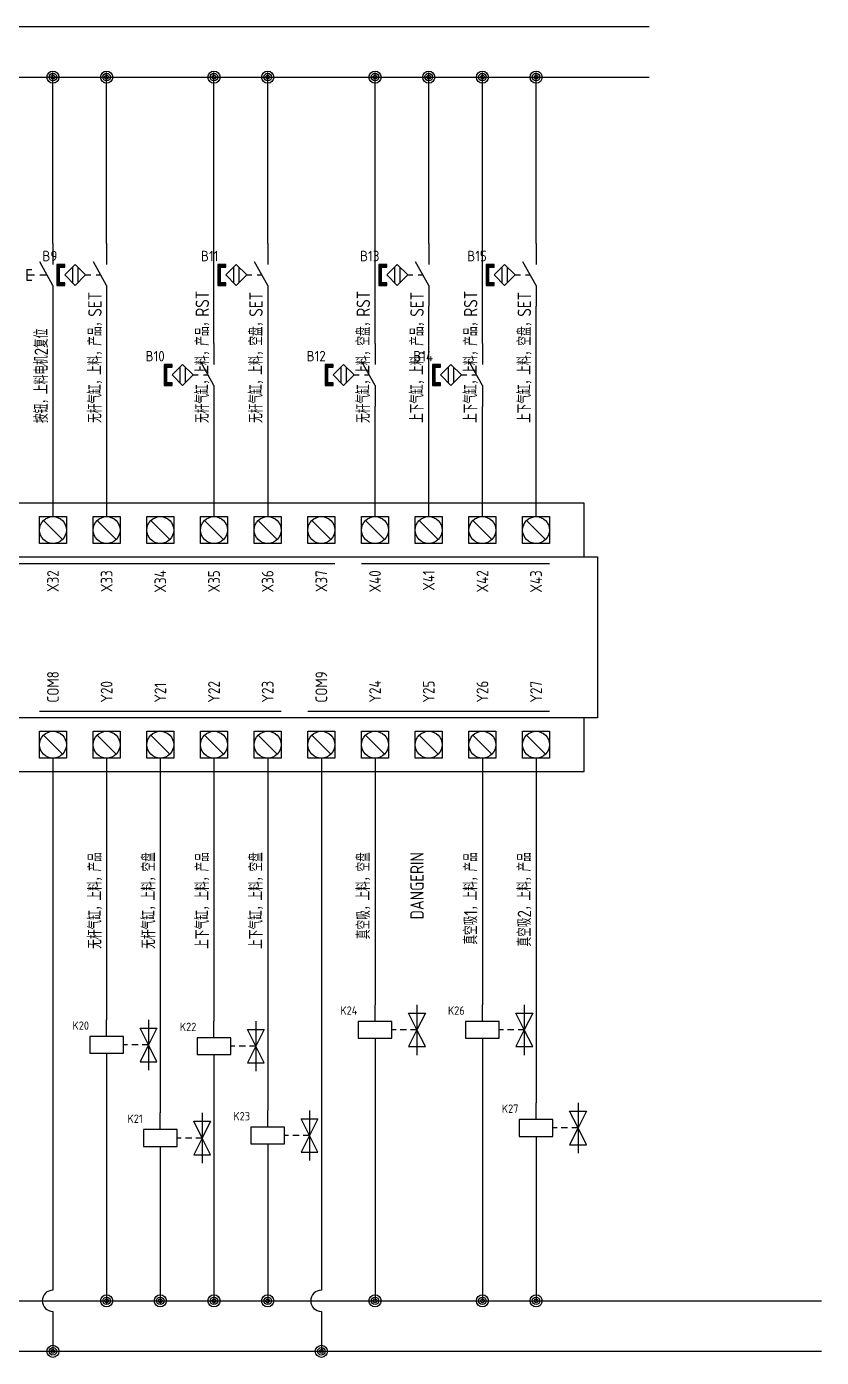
# Model space of a CAD drawing. Header units: millimetres. Extents: x 2022 to 2659, y 1263 to 1597.
# Drawn here: x 2469.4 to 2658.9, y 1264.4 to 1581.9 of the extents above; entities that cross this region are included whole.
import ezdxf
from ezdxf.enums import TextEntityAlignment as Align

# ---------------------------------------------------------------- set-up
doc = ezdxf.new("R2010")
doc.units = ezdxf.units.MM
for name, color, linetype in [('DESC', 150, 'Continuous'), ('SYMS', 7, 'Continuous'), ('TAGS', 150, 'Continuous'), ('TERMS', 123, 'Continuous'), ('WIRES', 7, 'Continuous')]:
    doc.layers.add(name, color=color, linetype=linetype)
doc.styles.add('WD_IEC', font='ISOCP2.shx', dxfattribs={"height": 4, "bigfont": 'gbcbig.shx'})

# ---------------------------------------------------------------- blocks, each defined once
blk = doc.blocks.new('WDDOT')
for radius in [0.72, 0.449, 0.223]:
    blk.add_circle((0, 0), radius)
blk = doc.blocks.new('VPB11')
for p, q in [((0, 7.5), (0, 2.5)), ((-6.25, 1.25), (-6.25, -1.25)), ((-6.25, 1.25), (-5, 1.25)), ((-6.25, 0), (-4.375, 0)), ((0, -2.5), (-3.125, 3.125)), ((-3.125, 0), (-1.389, 0)), ((-6.25, -1.25), (-5, -1.25)), ((0, -2.5), (0, -7.5))]:
    blk.add_line(p, q)
at = {"style": 'WD_IEC'}
for tag, p in [('INST', (-8, 10.25)), ('LOC', (-8, 6.75)), ('TAG1', (-8, 3.25)), ('DESC1', (-8, -10.35)), ('DESC2', (-8, -13.85)), ('DESC3', (-8, -17.35))]:
    blk.add_attdef(tag, text='', height=2.5, dxfattribs=at).set_placement(p, align=Align.RIGHT)
blk.add_attdef('TERM01', text='', height=2, rotation=90, dxfattribs=at).set_placement((-1, 7.5), align=Align.RIGHT)
at = {"style": 'WD_IEC', "flags": 1}
for tag, p, height in [('X2TERM01', (0, 7.5), 0.32), ('CONTACT', (0.5, 4.5), 1), ('COMMON', (1.75, 3.25), 1), ('X1LINK', (0, 0), 0.32), ('ASSYCODE', (1, -4), 1), ('FAMILY', (1, -5.5), 1), ('CATDESC', (1, -7), 1), ('X8TERM02', (0, -7.5), 0.32)]:
    blk.add_attdef(tag, p, '', height=height, dxfattribs=at)
at = {"style": 'WD_IEC', "flags": 9}
for tag, p in [('MFG', (-8.5, -0.25)), ('CAT', (-8.5, -2.75))]:
    blk.add_attdef(tag, text='', height=1.5, dxfattribs=at).set_placement(p, align=Align.RIGHT)
at = {"style": 'WD_IEC'}
blk.add_attdef('TERM02', (-1, -7.5), '', height=2, rotation=90, dxfattribs=at)
at = {"lineweight": 15, "style": 'WD_IEC'}
blk.add_attdef('XREF', text='', height=2.5, dxfattribs=at).set_placement((-8, -6.35), align=Align.RIGHT)
blk = doc.blocks.new('VPX11M')
for p, q in [((0, 7.5), (0, 2.5)), ((-8.125, 1.875), (-8.125, -1.875)), ((-6.875, 1.875), (-6.875, -1.875)), ((-5, 0), (-3.75, 0)), ((0, -2.5), (-3.125, 3.125)), ((-2.5, 0), (-1.389, 0)), ((0, -2.5), (0, -7.5))]:
    blk.add_line(p, q)
for points in [[(-11.25, 1.875), (-10, 1.875), (-10, 2.5), (-11.875, 2.5), (-11.875, -2.5), (-10, -2.5), (-10, -1.875), (-11.25, -1.875)], [(-7.5, 2.5), (-5, 0), (-7.5, -2.5), (-10, 0)]]:
    blk.add_lwpolyline(points, close=True)
for points in [[(-11.875, 2.5), (-11.875, 1.875), (-10, 2.5), (-10, 1.875)], [(-11.875, 1.875), (-11.875, -1.875), (-11.25, 1.875), (-11.25, -1.875)], [(-11.875, -1.875), (-11.875, -2.5), (-10, -1.875), (-10, -2.5)]]:
    blk.add_solid(points)
at = {"style": 'WD_IEC'}
for tag, p in [('INST', (-11.75, 10.25)), ('LOC', (-11.75, 6.75)), ('TAG1', (-11.75, 3.25)), ('DESC1', (-11.75, -9.85)), ('DESC2', (-11.75, -13.35)), ('DESC3', (-11.75, -16.85))]:
    blk.add_attdef(tag, text='', height=2.5, dxfattribs=at).set_placement(p, align=Align.RIGHT)
blk.add_attdef('TERM01', text='', height=2, rotation=90, dxfattribs=at).set_placement((-1, 7.5), align=Align.RIGHT)
at = {"style": 'WD_IEC', "flags": 1}
for tag, p, height in [('X2TERM01', (0, 7.5), 0.32), ('MFG', (2.75, 6.5), 1.5), ('CAT', (2.75, 4), 1.5), ('X1LINK', (0, 0), 0.32), ('ASSYCODE', (1, -4), 1), ('CONTACT', (1, -2.5), 1), ('COMMON', (2.25, -3.75), 1), ('FAMILY', (1, -5.5), 1), ('CATDESC', (1, -7), 1), ('X8TERM02', (0, -7.5), 0.32)]:
    blk.add_attdef(tag, p, '', height=height, dxfattribs=at)
at = {"style": 'WD_IEC'}
blk.add_attdef('TERM02', (-1, -7.5), '', height=2, rotation=90, dxfattribs=at)
at = {"lineweight": 15, "style": 'WD_IEC'}
for tag, p in [('XREF', (-11.75, -6)), ('WDTAGALT', (-11.5, -20))]:
    blk.add_attdef(tag, text='', height=2.5, dxfattribs=at).set_placement(p, align=Align.RIGHT)
blk = doc.blocks.new('PLCIO_XINJIE60T6')
for p, q in [((334.08, 36.6), (-344.22, 36.6)), ((334.08, 20.6), (334.08, 36.6)), ((171.78, 24.6), (171.78, 32.6)), ((171.78, 32.6), (179.78, 32.6)), ((179.78, 32.6), (179.78, 24.6)), ((187.78, 24.6), (187.78, 32.6)), ((187.78, 32.6), (195.78, 32.6)), ((195.78, 32.6), (195.78, 24.6)), ((203.78, 24.6), (203.78, 32.6)), ((203.78, 32.6), (211.78, 32.6)), ((211.78, 32.6), (211.78, 24.6)), ((219.78, 24.6), (219.78, 32.6)), ((219.78, 32.6), (227.78, 32.6)), ((227.78, 32.6), (227.78, 24.6)), ((235.78, 24.6), (235.78, 32.6)), ((235.78, 32.6), (243.78, 32.6)), ((243.78, 32.6), (243.78, 24.6)), ((251.78, 24.6), (251.78, 32.6)), ((251.78, 32.6), (259.78, 32.6)), ((259.78, 32.6), (259.78, 24.6)), ((267.78, 24.6), (267.78, 32.6)), ((267.78, 32.6), (275.78, 32.6)), ((275.78, 32.6), (275.78, 24.6)), ((283.78, 24.6), (283.78, 32.6)), ((283.78, 32.6), (291.78, 32.6)), ((291.78, 32.6), (291.78, 24.6)), ((299.78, 24.6), (299.78, 32.6)), ((299.78, 32.6), (307.78, 32.6)), ((307.78, 32.6), (307.78, 24.6)), ((315.78, 24.6), (315.78, 32.6)), ((315.78, 32.6), (323.78, 32.6)), ((323.78, 32.6), (323.78, 24.6)), ((172.95, 31.43), (178.61, 25.77)), ((188.95, 31.43), (194.61, 25.77)), ((204.95, 31.43), (210.61, 25.77)), ((220.95, 31.43), (226.61, 25.77)), ((236.95, 31.43), (242.61, 25.77)), ((252.95, 31.43), (258.61, 25.77)), ((268.95, 31.43), (274.61, 25.77)), ((284.95, 31.43), (290.61, 25.77)), ((300.95, 31.43), (306.61, 25.77)), ((316.95, 31.43), (322.61, 25.77)), ((179.78, 24.6), (171.78, 24.6)), ((195.78, 24.6), (187.78, 24.6)), ((211.78, 24.6), (203.78, 24.6)), ((227.78, 24.6), (219.78, 24.6)), ((243.78, 24.6), (235.78, 24.6)), ((259.78, 24.6), (251.78, 24.6)), ((275.78, 24.6), (267.78, 24.6)), ((291.78, 24.6), (283.78, 24.6)), ((307.78, 24.6), (299.78, 24.6)), ((323.78, 24.6), (315.78, 24.6)), ((-348.22, 20.6), (338.08, 20.6)), ((338.08, 20.6), (338.08, -27.4)), ((139.78, 18.6), (259.78, 18.6)), ((267.78, 18.6), (323.78, 18.6)), ((338.08, -27.4), (-104.22, -27.4)), ((171.78, -25.4), (243.78, -25.4)), ((251.78, -25.4), (323.78, -25.4)), ((334.08, -43.4), (334.08, -27.4)), ((171.78, -39.4), (171.78, -31.4)), ((171.78, -39.4), (171.78, -31.4)), ((171.78, -31.4), (179.78, -31.4)), ((171.78, -31.4), (179.78, -31.4)), ((179.78, -31.4), (179.78, -39.4)), ((179.78, -31.4), (179.78, -39.4)), ((187.78, -31.4), (195.78, -31.4)), ((187.78, -31.4), (195.78, -31.4)), ((187.78, -39.4), (187.78, -31.4)), ((187.78, -39.4), (187.78, -31.4)), ((195.78, -31.4), (195.78, -39.4)), ((195.78, -31.4), (195.78, -39.4)), ((203.78, -31.4), (211.78, -31.4)), ((203.78, -31.4), (211.78, -31.4)), ((203.78, -39.4), (203.78, -31.4)), ((203.78, -39.4), (203.78, -31.4)), ((211.78, -31.4), (211.78, -39.4)), ((211.78, -31.4), (211.78, -39.4)), ((219.78, -31.4), (227.78, -31.4)), ((219.78, -31.4), (227.78, -31.4)), ((219.78, -39.4), (219.78, -31.4)), ((219.78, -39.4), (219.78, -31.4)), ((227.78, -31.4), (227.78, -39.4)), ((227.78, -31.4), (227.78, -39.4)), ((235.78, -31.4), (243.78, -31.4)), ((235.78, -31.4), (243.78, -31.4)), ((235.78, -39.4), (235.78, -31.4)), ((235.78, -39.4), (235.78, -31.4)), ((243.78, -31.4), (243.78, -39.4)), ((243.78, -31.4), (243.78, -39.4)), ((251.78, -39.4), (251.78, -31.4)), ((251.78, -39.4), (251.78, -31.4)), ((251.78, -31.4), (259.78, -31.4)), ((251.78, -31.4), (259.78, -31.4)), ((259.78, -31.4), (259.78, -39.4)), ((259.78, -31.4), (259.78, -39.4)), ((267.78, -31.4), (275.78, -31.4)), ((267.78, -31.4), (275.78, -31.4)), ((267.78, -39.4), (267.78, -31.4)), ((267.78, -39.4), (267.78, -31.4)), ((275.78, -31.4), (275.78, -39.4)), ((275.78, -31.4), (275.78, -39.4)), ((283.78, -31.4), (291.78, -31.4)), ((283.78, -31.4), (291.78, -31.4)), ((283.78, -39.4), (283.78, -31.4)), ((283.78, -39.4), (283.78, -31.4)), ((291.78, -31.4), (291.78, -39.4)), ((291.78, -31.4), (291.78, -39.4)), ((299.78, -31.4), (307.78, -31.4)), ((299.78, -31.4), (307.78, -31.4)), ((299.78, -39.4), (299.78, -31.4)), ((299.78, -39.4), (299.78, -31.4)), ((307.78, -31.4), (307.78, -39.4)), ((307.78, -31.4), (307.78, -39.4)), ((315.78, -31.4), (323.78, -31.4)), ((315.78, -31.4), (323.78, -31.4)), ((315.78, -39.4), (315.78, -31.4)), ((315.78, -39.4), (315.78, -31.4)), ((323.78, -31.4), (323.78, -39.4)), ((323.78, -31.4), (323.78, -39.4)), ((172.95, -32.57), (178.61, -38.23)), ((188.95, -32.57), (194.61, -38.23)), ((204.95, -32.57), (210.61, -38.23)), ((220.95, -32.57), (226.61, -38.23)), ((236.95, -32.57), (242.61, -38.23)), ((252.95, -32.57), (258.61, -38.23)), ((268.95, -32.57), (274.61, -38.23)), ((284.95, -32.57), (290.61, -38.23)), ((300.95, -32.57), (306.61, -38.23)), ((316.95, -32.57), (322.61, -38.23)), ((179.78, -39.4), (171.78, -39.4)), ((179.78, -39.4), (171.78, -39.4)), ((195.78, -39.4), (187.78, -39.4)), ((195.78, -39.4), (187.78, -39.4)), ((211.78, -39.4), (203.78, -39.4)), ((211.78, -39.4), (203.78, -39.4)), ((227.78, -39.4), (219.78, -39.4)), ((227.78, -39.4), (219.78, -39.4)), ((243.78, -39.4), (235.78, -39.4)), ((243.78, -39.4), (235.78, -39.4)), ((259.78, -39.4), (251.78, -39.4)), ((259.78, -39.4), (251.78, -39.4)), ((275.78, -39.4), (267.78, -39.4)), ((275.78, -39.4), (267.78, -39.4)), ((291.78, -39.4), (283.78, -39.4)), ((291.78, -39.4), (283.78, -39.4)), ((307.78, -39.4), (299.78, -39.4)), ((307.78, -39.4), (299.78, -39.4)), ((323.78, -39.4), (315.78, -39.4)), ((323.78, -39.4), (315.78, -39.4)), ((-344.22, -43.4), (334.08, -43.4))]:
    blk.add_line(p, q)
for centre in [(175.78, 28.6), (191.78, 28.6), (207.78, 28.6), (223.78, 28.6), (239.78, 28.6), (255.78, 28.6), (271.78, 28.6), (287.78, 28.6), (303.78, 28.6), (319.78, 28.6), (175.78, -35.4), (191.78, -35.4), (207.78, -35.4), (223.78, -35.4), (239.78, -35.4), (255.78, -35.4), (271.78, -35.4), (287.78, -35.4), (303.78, -35.4), (319.78, -35.4)]:
    blk.add_circle(centre, 4)
at = {"style": 'WD_IEC'}
for tag, p, width in [('DESCA47', (-241.71, 60.53), 0.9), ('DESCB47', (-234.72, 60.53), 0.9), ('DESCA48', (-225.71, 60.53), 0.9), ('DESCB48', (-218.72, 60.53), 0.9), ('DESCA49', (-209.71, 60.53), 0.9), ('DESCB49', (-202.72, 60.53), 0.9), ('DESCA50', (-193.71, 60.53), 0.9), ('DESCB50', (-186.72, 60.53), 0.9), ('DESCA51', (-177.71, 60.53), 0.9), ('DESCB51', (-170.72, 60.53), 0.9), ('DESCA52', (-161.71, 60.53), 0.9), ('DESCB52', (-154.72, 60.53), 0.9), ('DESCA53', (-145.71, 60.53), 0.9), ('DESCB53', (-138.72, 60.53), 0.9), ('DESCA54', (-129.71, 60.53), 0.9), ('DESCB54', (-122.72, 60.53), 0.9), ('DESCA55', (-113.71, 60.53), 0.9), ('DESCB55', (-106.72, 60.53), 0.9), ('DESCA56', (-97.71, 60.53), 0.9), ('DESCB56', (-90.72, 60.53), 0.9), ('DESCA57', (-81.71, 60.53), 0.9), ('DESCB57', (-74.72, 60.53), 0.9), ('DESCA58', (-65.71, 60.53), 0.9), ('DESCB58', (-58.72, 60.53), 0.9), ('DESCA59', (-49.71, 60.53), 0.9), ('DESCB59', (-42.72, 60.53), 0.9), ('DESCA60', (-33.71, 60.53), 0.9), ('DESCB60', (-26.72, 60.53), 0.9), ('DESCA61', (-17.71, 60.53), 0.9), ('DESCB61', (-10.72, 60.53), 0.9), ('DESCA62', (-1.71, 60.53), 0.9), ('DESCB62', (5.28, 60.53), 0.9), ('DESCA63', (14.29, 60.53), 0.9), ('DESCB63', (21.28, 60.53), 0.9), ('DESCA64', (30.29, 60.53), 0.9), ('DESCB64', (37.28, 60.53), 0.9), ('DESCA65', (46.29, 60.53), 0.9), ('DESCB65', (53.28, 60.53), 0.9), ('DESCA66', (62.29, 60.53), 0.9), ('DESCB66', (69.28, 60.53), 0.9), ('DESCA67', (78.29, 60.53), 0.9), ('DESCB67', (85.28, 60.53), 0.9), ('DESCA68', (94.29, 60.53), 0.9), ('DESCB68', (101.28, 60.53), 0.9), ('DESCA69', (110.29, 60.53), 0.9), ('DESCB69', (117.28, 60.53), 0.9), ('DESCA70', (126.29, 60.53), 0.9), ('DESCB70', (133.28, 60.53), 0.9), ('DESCA71', (142.29, 60.53), 0.9), ('DESCB71', (149.28, 60.53), 0.9), ('DESCA72', (158.29, 60.53), 0.9), ('DESCB72', (165.28, 60.53), 0.9), ('DESCA73', (174.29, 60.53), 0.9), ('DESCB73', (181.28, 60.53), 0.9), ('DESCA74', (190.29, 60.53), 0.9), ('DESCB74', (197.28, 60.53), 0.9), ('DESCA75', (206.29, 60.53), 0.9), ('DESCB75', (213.28, 60.53), 0.9), ('DESCA76', (222.29, 60.53), 0.9), ('DESCB76', (229.28, 60.53), 0.9), ('DESCA77', (238.29, 60.53), 0.9), ('DESCB77', (245.28, 60.53), 0.9), ('DESCA78', (254.29, 60.53), 0.9), ('DESCB78', (261.28, 60.53), 0.9), ('DESCA79', (270.29, 60.53), 0.9), ('DESCB79', (277.28, 60.53), 0.9), ('DESCA80', (286.29, 60.53), 0.9), ('DESCB80', (293.28, 60.53), 0.9), ('DESCA81', (302.29, 60.53), 0.9), ('DESCB81', (309.28, 60.53), 0.9), ('DESCA82', (318.29, 60.53), 0.9), ('DESCB82', (325.28, 60.53), 0.9), ('WDTAGALT', (-386.22, -15.4), 0.8)]:
    blk.add_attdef(tag, p, '', height=4, rotation=90, dxfattribs=dict(at, width=width))
at = {"style": 'WD_IEC', "width": 0.9}
for tag, p in [('TERM41', (-334.22, 33.83)), ('TERM42', (-318.22, 33.83)), ('TERM43', (-302.22, 33.83)), ('TERM44', (-286.22, 33.83)), ('TERM45', (-270.22, 33.83)), ('TERM46', (-254.22, 33.83)), ('TERM47', (-238.22, 33.83)), ('TERM48', (-222.22, 33.83)), ('TERM49', (-206.22, 33.83)), ('TERM50', (-190.22, 33.83)), ('TERM51', (-174.22, 33.83)), ('TERM52', (-158.22, 33.83)), ('TERM53', (-142.22, 33.83)), ('TERM54', (-126.22, 33.83)), ('TERM55', (-110.22, 33.83)), ('TERM56', (-94.22, 33.83)), ('TERM57', (-78.22, 33.83)), ('TERM58', (-62.22, 33.83)), ('TERM59', (-46.22, 33.83)), ('TERM60', (-30.22, 33.83)), ('TERM61', (-14.22, 33.83)), ('TERM62', (1.78, 33.83)), ('TERM63', (17.78, 33.83)), ('TERM64', (33.78, 33.83)), ('TERM65', (49.78, 33.83)), ('TERM66', (65.78, 33.83)), ('TERM67', (81.78, 33.83)), ('TERM68', (97.78, 33.83)), ('TERM69', (113.78, 33.83)), ('TERM70', (129.78, 33.83)), ('TERM71', (145.78, 33.83)), ('TERM72', (161.78, 33.83)), ('TERM73', (177.78, 33.83)), ('TERM74', (193.78, 33.83)), ('TERM75', (209.78, 33.83)), ('TERM76', (225.78, 33.83)), ('TERM77', (241.78, 33.83)), ('TERM78', (257.78, 33.83)), ('TERM79', (273.78, 33.83)), ('TERM80', (289.78, 33.83)), ('TERM81', (305.78, 33.83)), ('TERM82', (321.78, 33.83))]:
    blk.add_attdef(tag, text='', height=2.5, rotation=90, dxfattribs=at).set_placement(p, align=Align.TOP_LEFT)
at = {"style": 'WD_IEC', "flags": 1}
for tag, p in [('X2TERM41', (-336.22, 32.6)), ('X2TERM42', (-320.22, 32.6)), ('X2TERM43', (-304.22, 32.6)), ('X2TERM44', (-288.22, 32.6)), ('X2TERM45', (-272.22, 32.6)), ('X2TERM46', (-256.22, 32.6)), ('X2TERM47', (-240.22, 32.6)), ('X2TERM48', (-224.22, 32.6)), ('X2TERM49', (-208.22, 32.6)), ('X2TERM50', (-192.22, 32.6)), ('X2TERM51', (-176.22, 32.6)), ('X2TERM52', (-160.22, 32.6)), ('X2TERM53', (-144.22, 32.6)), ('X2TERM54', (-128.22, 32.6)), ('X2TERM55', (-112.22, 32.6)), ('X2TERM56', (-96.22, 32.6)), ('X2TERM57', (-80.22, 32.6)), ('X2TERM58', (-64.22, 32.6)), ('X2TERM59', (-48.22, 32.6)), ('X2TERM60', (-32.22, 32.6)), ('X2TERM61', (-16.22, 32.6)), ('X2TERM62', (-0.22, 32.6)), ('X2TERM63', (15.78, 32.6)), ('X2TERM64', (31.78, 32.6)), ('X2TERM65', (47.78, 32.6)), ('X2TERM66', (63.78, 32.6)), ('X2TERM67', (79.78, 32.6)), ('X2TERM68', (95.78, 32.6)), ('X2TERM69', (111.78, 32.6)), ('X2TERM70', (127.78, 32.6)), ('X2TERM71', (143.78, 32.6)), ('X2TERM72', (159.78, 32.6)), ('X2TERM73', (175.78, 32.6)), ('X2TERM74', (191.78, 32.6)), ('X2TERM75', (207.78, 32.6)), ('X2TERM76', (223.78, 32.6)), ('X2TERM77', (239.78, 32.6)), ('X2TERM78', (255.78, 32.6)), ('X2TERM79', (271.78, 32.6)), ('X2TERM80', (287.78, 32.6)), ('X2TERM81', (303.78, 32.6)), ('X2TERM82', (319.78, 32.6)), ('X8TERM01', (-336.22, -39.4)), ('X8TERM02', (-320.22, -39.4)), ('X8TERM03', (-304.22, -39.4)), ('X8TERM04', (-288.22, -39.4)), ('X8TERM05', (-272.22, -39.4)), ('X8TERM06', (-256.22, -39.4)), ('X8TERM07', (-240.22, -39.4)), ('X8TERM08', (-224.22, -39.4)), ('X8TERM09', (-208.22, -39.4)), ('X8TERM10', (-192.22, -39.4)), ('X8TERM11', (-176.22, -39.4)), ('X8TERM12', (-160.22, -39.4)), ('X8TERM13', (-144.22, -39.4)), ('X8TERM14', (-128.22, -39.4)), ('X8TERM15', (-112.22, -39.4)), ('X8TERM16', (-96.22, -39.4)), ('X8TERM17', (-80.22, -39.4)), ('X8TERM18', (-64.22, -39.4)), ('X8TERM19', (-48.22, -39.4)), ('X8TERM20', (-32.22, -39.4)), ('X8TERM21', (-16.22, -39.4)), ('X8TERM22', (-0.22, -39.4)), ('X8TERM23', (15.78, -39.4)), ('X8TERM24', (31.78, -39.4)), ('X8TERM25', (47.78, -39.4)), ('X8TERM26', (63.78, -39.4)), ('X8TERM27', (79.78, -39.4)), ('X8TERM28', (95.78, -39.4)), ('X8TERM29', (111.78, -39.4)), ('X8TERM30', (127.78, -39.4)), ('X8TERM31', (143.78, -39.4)), ('X8TERM32', (159.78, -39.4)), ('X8TERM33', (175.78, -39.4)), ('X8TERM34', (191.78, -39.4)), ('X8TERM35', (207.78, -39.4)), ('X8TERM36', (223.78, -39.4)), ('X8TERM37', (239.78, -39.4)), ('X8TERM38', (255.78, -39.4)), ('X8TERM39', (271.78, -39.4)), ('X8TERM40', (287.78, -39.4)), ('X8TERM41', (303.78, -39.4)), ('X8TERM42', (319.78, -39.4))]:
    blk.add_attdef(tag, p, '', height=0.35, rotation=90, dxfattribs=at)
at = {"style": 'WD_IEC', "width": 0.9}
for tag, p in [('TERMDESC41', (-336.22, 16.6)), ('TERMDESC42', (-320.22, 16.6)), ('TERMDESC43', (-304.22, 16.6)), ('TERMDESC44', (-288.22, 16.6)), ('TERMDESC45', (-272.22, 16.6)), ('TERMDESC46', (-256.22, 16.6)), ('TAGA47', (-240.22, 16.6)), ('TAGA48', (-224.22, 16.6)), ('TAGA49', (-208.22, 16.6)), ('TAGA50', (-192.22, 16.6)), ('TAGA51', (-176.22, 16.6)), ('TAGA52', (-160.22, 16.6)), ('TAGA53', (-144.22, 16.6)), ('TAGA54', (-128.22, 16.6)), ('TAGA55', (-112.22, 16.6)), ('TAGA56', (-96.22, 16.6)), ('TAGA57', (-80.22, 16.6)), ('TAGA58', (-64.22, 16.6)), ('TAGA59', (-48.22, 16.6)), ('TAGA60', (-32.22, 16.6)), ('TAGA61', (-16.22, 16.6)), ('TAGA62', (-0.22, 16.6)), ('TAGA63', (15.78, 16.6)), ('TAGA64', (31.78, 16.6)), ('TAGA65', (47.78, 16.6)), ('TAGA66', (63.78, 16.6)), ('TAGA67', (79.78, 16.6)), ('TAGA68', (95.78, 16.6)), ('TAGA69', (111.78, 16.6)), ('TAGA70', (127.78, 16.6)), ('TAGA71', (143.78, 16.6)), ('TAGA72', (159.78, 16.6)), ('TAGA73', (175.78, 16.6)), ('TAGA74', (191.78, 16.6)), ('TAGA75', (207.78, 16.6)), ('TAGA76', (223.78, 16.6)), ('TAGA77', (239.78, 16.6)), ('TAGA78', (255.78, 16.6)), ('TAGA79', (271.78, 16.6)), ('TAGA80', (287.78, 16.6)), ('TAGA81', (303.78, 16.6)), ('TAGA82', (319.78, 16.6))]:
    blk.add_attdef(tag, text='', height=3.5, rotation=90, dxfattribs=at).set_placement(p, align=Align.MIDDLE_RIGHT)
at = {"linetype": 'Continuous', "style": 'WD_IEC', "flags": 9}
for tag, p in [('ASSYCODE', (-375.21, 3.96)), ('FAMILY', (-374.43, 3.99))]:
    blk.add_attdef(tag, text='', height=0.32, rotation=90, dxfattribs=at).set_placement(p, align=Align.CENTER)
at = {"style": 'WD_IEC'}
for tag, p in [('LINE1', (-366.93, -3.4)), ('LINE2', (-361.93, -3.4)), ('TAG1', (-352.22, -3.4))]:
    blk.add_attdef(tag, text='', height=3.5, rotation=90, dxfattribs=at).set_placement(p, align=Align.CENTER)
for tag, width, p in [('INST', 0.8, (-382.38, -3.4)), ('LOC', 0.8, (-378.94, -3.4)), ('MFG', 0.8, (-374.93, -3.4)), ('CAT', 0.9, (-371.43, -3.4)), ('DESC', 0.8, (-357.88, -3.4))]:
    blk.add_attdef(tag, text='', height=2.5, rotation=90, dxfattribs=dict(at, width=width)).set_placement(p, align=Align.CENTER)
at = {"style": 'WD_IEC', "width": 0.9}
for tag, p in [('TERMDESC01', (-336.22, -22.84)), ('TERMDESC02', (-320.22, -22.84)), ('TERMDESC03', (-304.22, -22.84)), ('TERMDESC04', (-288.22, -22.84)), ('TERMDESC05', (-272.22, -22.84)), ('TERMDESC06', (-256.22, -22.84)), ('TERMDESC07', (-240.22, -22.84)), ('TERMDESC08', (-224.22, -22.84)), ('TERMDESC09', (-208.22, -22.84)), ('TERMDESC11', (-176.22, -22.84)), ('TERMDESC13', (-144.22, -22.84)), ('TERMDESC15', (-112.22, -22.84)), ('TERMDESC17', (-80.22, -22.84)), ('TERMDESC20', (-32.22, -22.84)), ('TERMDESC23', (15.78, -22.84)), ('TERMDESC28', (95.78, -22.84)), ('TERMDESC33', (175.78, -22.84)), ('TERMDESC38', (255.78, -22.84)), ('TAGA10', (-192.22, -22.84)), ('TAGA12', (-160.22, -22.84)), ('TAGA14', (-128.22, -22.84)), ('TAGA16', (-96.22, -22.84)), ('TAGA18', (-64.22, -22.84)), ('TAGA19', (-48.22, -22.84)), ('TAGA21', (-16.22, -22.84)), ('TAGA22', (-0.22, -22.84)), ('TAGA24', (31.78, -22.84)), ('TAGA25', (47.78, -22.84)), ('TAGA26', (63.78, -22.84)), ('TAGA27', (79.78, -22.84)), ('TAGA29', (111.78, -22.84)), ('TAGA30', (127.78, -22.84)), ('TAGA31', (143.78, -22.84)), ('TAGA32', (159.78, -22.84)), ('TAGA34', (191.78, -22.84)), ('TAGA35', (207.78, -22.84)), ('TAGA36', (223.78, -22.84)), ('TAGA37', (239.78, -22.84)), ('TAGA39', (271.78, -22.84)), ('TAGA40', (287.78, -22.84)), ('TAGA41', (303.78, -22.84)), ('TAGA42', (319.78, -22.84))]:
    blk.add_attdef(tag, text='', height=3.5, rotation=90, dxfattribs=at).set_placement(p, align=Align.MIDDLE_LEFT)
for tag, p in [('TERM01', (-334.22, -40.31)), ('TERM02', (-318.22, -40.44)), ('TERM03', (-302.22, -40.44)), ('TERM04', (-286.22, -40.44)), ('TERM05', (-270.22, -40.44)), ('TERM06', (-254.22, -40.44)), ('TERM07', (-238.22, -40.44)), ('TERM08', (-222.22, -40.44)), ('TERM09', (-206.22, -40.44)), ('TERM10', (-190.22, -40.44)), ('TERM11', (-174.22, -40.44)), ('TERM12', (-158.22, -40.44)), ('TERM13', (-142.22, -40.44)), ('TERM14', (-126.22, -40.44)), ('TERM15', (-110.22, -40.44)), ('TERM16', (-94.22, -40.44)), ('TERM17', (-78.22, -40.44)), ('TERM18', (-62.22, -40.44)), ('TERM19', (-46.22, -40.44)), ('TERM20', (-30.22, -40.44)), ('TERM21', (-14.22, -40.44)), ('TERM22', (1.78, -40.44)), ('TERM23', (17.78, -40.44)), ('TERM24', (33.78, -40.44)), ('TERM25', (49.78, -40.44)), ('TERM26', (65.78, -40.44)), ('TERM27', (81.78, -40.44)), ('TERM28', (97.78, -40.44)), ('TERM29', (113.78, -40.44)), ('TERM30', (129.78, -40.44)), ('TERM31', (145.78, -40.44)), ('TERM32', (161.78, -40.44)), ('TERM33', (177.78, -40.44)), ('TERM34', (193.78, -40.44)), ('TERM35', (209.78, -40.44)), ('TERM36', (225.78, -40.44)), ('TERM37', (241.78, -40.44)), ('TERM38', (257.78, -40.44)), ('TERM39', (273.78, -40.44)), ('TERM40', (289.78, -40.44)), ('TERM41', (305.78, -40.44)), ('TERM42', (321.78, -40.44))]:
    blk.add_attdef(tag, text='', height=2.5, rotation=90, dxfattribs=at).set_placement(p, align=Align.TOP_RIGHT)
for tag, p in [('DESCA10', (-193.71, -67.47)), ('DESCB10', (-186.72, -67.47)), ('DESCA12', (-161.71, -67.47)), ('DESCB12', (-154.72, -67.47)), ('DESCA14', (-129.71, -67.47)), ('DESCB14', (-122.72, -67.47)), ('DESCA16', (-97.71, -67.47)), ('DESCB16', (-90.72, -67.47)), ('DESCA18', (-65.71, -67.47)), ('DESCB18', (-58.72, -67.47)), ('DESCA19', (-49.71, -67.47)), ('DESCB19', (-42.72, -67.47)), ('DESCA21', (-17.71, -67.47)), ('DESCB21', (-10.72, -67.47)), ('DESCA22', (-1.71, -67.47)), ('DESCB22', (5.28, -67.47)), ('DESCA24', (30.29, -67.47)), ('DESCB24', (37.28, -67.47)), ('DESCA25', (46.29, -67.47)), ('DESCB25', (53.28, -67.47)), ('DESCA26', (62.29, -67.47)), ('DESCB26', (69.28, -67.47)), ('DESCA27', (78.29, -67.47)), ('DESCB27', (85.28, -67.47)), ('DESCA29', (110.29, -67.47)), ('DESCB29', (117.28, -67.47)), ('DESCA30', (126.29, -67.47)), ('DESCB30', (133.28, -67.47)), ('DESCA31', (142.29, -67.47)), ('DESCB31', (149.28, -67.47)), ('DESCA32', (158.29, -67.47)), ('DESCB32', (165.28, -67.47)), ('DESCA34', (190.29, -67.47)), ('DESCB34', (197.28, -67.47)), ('DESCA35', (206.29, -67.47)), ('DESCB35', (213.28, -67.47)), ('DESCA36', (222.29, -67.47)), ('DESCB36', (229.28, -67.47)), ('DESCA37', (238.29, -67.47)), ('DESCB37', (245.28, -67.47)), ('DESCA39', (270.29, -67.47)), ('DESCB39', (277.28, -67.47)), ('DESCA40', (286.29, -67.47)), ('DESCB40', (293.28, -67.47)), ('DESCA41', (302.29, -67.47)), ('DESCB41', (309.28, -67.47)), ('DESCA42', (318.29, -67.47)), ('DESCB42', (325.28, -67.47))]:
    blk.add_attdef(tag, text='', height=4, rotation=90, dxfattribs=at).set_placement(p, align=Align.RIGHT)
blk = doc.blocks.new('VSV1')
for p, q in [((0, 2.5), (0, 7.5)), ((12.5, 0), (10, 5)), ((10, 5), (15, 5)), ((12.5, 7.5), (12.5, -7.5)), ((15, 5), (12.5, 0)), ((6.25, 0), (5, 0)), ((9.38, 0), (7.5, 0)), ((12.5, 0), (10, -5)), ((12.5, 0), (10.62, 0)), ((15, -5), (12.5, 0)), ((0, -2.5), (0, -7.5)), ((10, -5), (15, -5))]:
    blk.add_line(p, q)
blk.add_lwpolyline([(-5, 2.5), (-5, -2.5), (5, -2.5), (5, 2.5)], close=True)
at = {"style": 'WD_IEC'}
for tag, p in [('INST', (-5.25, 11.5)), ('LOC', (-5.25, 8)), ('TAG1', (-5.25, 4.5)), ('DESC2', (-5.25, -10.35)), ('DESC1', (-5.25, -6.85)), ('DESC3', (-5.25, -13.85))]:
    blk.add_attdef(tag, text='', height=2.5, dxfattribs=at).set_placement(p, align=Align.RIGHT)
blk.add_attdef('TERM01', text='', height=2, rotation=90, dxfattribs=at).set_placement((-1, 7.5), align=Align.RIGHT)
at = {"style": 'WD_IEC', "flags": 1}
for tag, p, height in [('X2TERM01', (0, 7.5), 0.32), ('X4LINK', (-5, 0), 0.32), ('X1LINK', (12.5, 0), 0.32), ('ASSYCODE', (1, -4), 1), ('X8TERM02', (0, -7.5), 0.32), ('FAMILY', (1, -5.5), 1), ('CATDESC', (1, -7), 1)]:
    blk.add_attdef(tag, p, '', height=height, dxfattribs=at)
at = {"style": 'WD_IEC', "flags": 9}
for tag, p in [('MFG', (-6, 1)), ('CAT', (-6, -1.5))]:
    blk.add_attdef(tag, text='', height=1.5, dxfattribs=at).set_placement(p, align=Align.RIGHT)
at = {"style": 'WD_IEC'}
blk.add_attdef('TERM02', (-1, -7.5), '', height=2, rotation=90, dxfattribs=at)
at = {"lineweight": 9, "style": 'WD_IEC'}
for tag, p in [('NO', (-5.5, -16.5)), ('NC', (-5.5, -20))]:
    blk.add_attdef(tag, text='', height=2.5, dxfattribs=at).set_placement(p, align=Align.TOP_RIGHT)
for tag, p in [('XREFNO', (-4, -16.5)), ('XREFNC', (-4, -20)), ('WDTAGALT', (-3.88, -23.13))]:
    blk.add_attdef(tag, text='', height=2.5, dxfattribs=at).set_placement(p, align=Align.TOP_LEFT)

msp = doc.modelspace()

# ---------------------------------------------------------------- linework, layer by layer
at = {"layer": 'WIRES'}
for p, q in [((2047.26, 1581.87), (2617.86, 1581.87)), ((2047.26, 1569.82), (2617.86, 1569.82)), ((2475.67, 1530.14), (2475.67, 1570.95)), ((2488.47, 1530.14), (2488.47, 1570.95)), ((2514.07, 1506.26), (2514.07, 1570.95)), ((2526.87, 1530.14), (2526.87, 1570.95)), ((2552.47, 1506.26), (2552.47, 1570.95)), ((2565.27, 1530.14), (2565.27, 1570.95)), ((2578.07, 1506.26), (2578.07, 1570.95)), ((2590.87, 1530.14), (2590.87, 1570.95)), ((2475.67, 1515.14), (2475.67, 1464.97)), ((2488.47, 1515.14), (2488.47, 1464.97)), ((2526.87, 1515.14), (2526.87, 1464.97)), ((2565.27, 1464.97), (2565.27, 1515.14)), ((2590.87, 1464.97), (2590.87, 1515.14)), ((2514.07, 1491.26), (2514.07, 1464.97)), ((2552.47, 1464.97), (2552.47, 1491.26)), ((2578.07, 1464.97), (2578.07, 1491.26)), ((2475.67, 1407.37), (2475.67, 1280.43)), ((2488.47, 1407.37), (2488.47, 1344.94)), ((2501.27, 1407.37), (2501.27, 1322.73)), ((2514.07, 1407.37), (2514.07, 1344.64)), ((2526.87, 1407.37), (2526.87, 1323.33)), ((2539.67, 1407.37), (2539.67, 1280.43)), ((2552.47, 1407.37), (2552.47, 1348.53)), ((2578.07, 1407.37), (2578.07, 1348.53)), ((2590.87, 1407.37), (2590.87, 1325.13)), ((2552.47, 1336.53), (2552.47, 1277.69)), ((2578.07, 1336.53), (2578.07, 1277.69)), ((2488.47, 1332.94), (2488.47, 1277.18)), ((2514.07, 1332.64), (2514.07, 1277.18)), ((2526.87, 1311.33), (2526.87, 1277.18)), ((2590.87, 1313.13), (2590.87, 1277.69)), ((2501.27, 1310.73), (2501.27, 1277.18)), ((2051.78, 1277.89), (2658.9, 1277.89)), ((2475.67, 1275.35), (2475.67, 1265.84)), ((2539.67, 1275.35), (2539.67, 1265.84)), ((2051.78, 1265.84), (2658.9, 1265.84))]:
    msp.add_line(p, q, dxfattribs=at)
for centre in [(2475.67, 1277.89), (2539.67, 1277.89)]:
    msp.add_arc(centre, 2.54, 90, 270, dxfattribs=at)

# ---------------------------------------------------------------- block references
at = {"layer": 'SYMS', "xscale": 2, "yscale": 2, "zscale": 2}
for p in [(2475.67, 1569.82), (2488.47, 1569.82), (2514.07, 1569.82), (2526.87, 1569.82), (2552.47, 1569.82), (2565.27, 1569.82), (2578.07, 1569.82), (2590.87, 1569.82), (2488.47, 1277.89), (2501.27, 1277.89), (2514.07, 1277.89), (2526.87, 1277.89), (2552.47, 1277.89), (2578.07, 1277.89), (2590.87, 1277.89), (2475.67, 1265.84), (2539.67, 1265.84)]:
    msp.add_blockref('WDDOT', p, dxfattribs=at)
at = {"layer": 'SYMS'}
ref = msp.add_blockref('VPB11', (2475.67, 1522.64), dxfattribs=at)
ref.add_attrib('TAG1', 'S32', dxfattribs={"layer": 'TAGS', "height": 2.5, "style": 'WD_IEC'}).set_placement((2467.67, 1525.89), align=Align.RIGHT)
ref = msp.add_blockref('VPX11M', (2488.47, 1522.64), dxfattribs=at)
ref.add_attrib('TAG1', 'B9', dxfattribs={"layer": 'TAGS', "height": 2.5, "style": 'WD_IEC'}).set_placement((2476.72, 1525.89), align=Align.RIGHT)
ref = msp.add_blockref('VPX11M', (2526.87, 1522.64), dxfattribs=at)
ref.add_attrib('TAG1', 'B11', dxfattribs={"layer": 'TAGS', "height": 2.5, "style": 'WD_IEC'}).set_placement((2515.12, 1525.89), align=Align.RIGHT)
ref = msp.add_blockref('VPX11M', (2565.27, 1522.64), dxfattribs=at)
ref.add_attrib('TAG1', 'B13', dxfattribs={"layer": 'TAGS', "height": 2.5, "style": 'WD_IEC'}).set_placement((2553.52, 1525.89), align=Align.RIGHT)
ref = msp.add_blockref('VPX11M', (2590.87, 1522.64), dxfattribs=at)
ref.add_attrib('TAG1', 'B15', dxfattribs={"layer": 'TAGS', "height": 2.5, "style": 'WD_IEC'}).set_placement((2579.12, 1525.89), align=Align.RIGHT)
ref = msp.add_blockref('PLCIO_XINJIE60T6', (2335.04, 1438.88), dxfattribs=dict(at, xscale=0.8, yscale=0.8, zscale=0.8))
ref.add_attrib('TERMDESC38', 'COM9', dxfattribs={"layer": 'TERMS', "height": 2.8, "rotation": 90, "style": 'WD_IEC', "width": 0.9}).set_placement((2539.67, 1420.61), align=Align.MIDDLE_LEFT)
ref.add_attrib('TAGA39', 'Y24', dxfattribs={"layer": 'TAGS', "height": 2.8, "rotation": 90, "style": 'WD_IEC', "width": 0.9}).set_placement((2552.47, 1420.61), align=Align.MIDDLE_LEFT)
ref.add_attrib('DESCA39', '真空吸，上料，空盘', dxfattribs={"layer": 'DESC', "height": 3.2, "rotation": 90, "style": 'WD_IEC', "width": 0.9}).set_placement((2551.28, 1384.91), align=Align.RIGHT)
ref.add_attrib('TAGA40', 'Y25', dxfattribs={"layer": 'TAGS', "height": 2.8, "rotation": 90, "style": 'WD_IEC', "width": 0.9}).set_placement((2565.27, 1420.61), align=Align.MIDDLE_LEFT)
ref.add_attrib('DESCA40', 'DANGERIN', dxfattribs={"layer": 'DESC', "height": 3.2, "rotation": 90, "style": 'WD_IEC', "width": 0.9}).set_placement((2564.08, 1384.91), align=Align.RIGHT)
ref.add_attrib('TAGA41', 'Y26', dxfattribs={"layer": 'TAGS', "height": 2.8, "rotation": 90, "style": 'WD_IEC', "width": 0.9}).set_placement((2578.07, 1420.61), align=Align.MIDDLE_LEFT)
ref.add_attrib('DESCA41', '真空吸1，上料，产品', dxfattribs={"layer": 'DESC', "height": 3.2, "rotation": 90, "style": 'WD_IEC', "width": 0.9}).set_placement((2576.88, 1384.91), align=Align.RIGHT)
ref.add_attrib('TAGA42', 'Y27', dxfattribs={"layer": 'TAGS', "height": 2.8, "rotation": 90, "style": 'WD_IEC', "width": 0.9}).set_placement((2590.87, 1420.61), align=Align.MIDDLE_LEFT)
ref.add_attrib('DESCA42', '真空吸2，上料，产品', dxfattribs={"layer": 'DESC', "height": 3.2, "rotation": 90, "style": 'WD_IEC', "width": 0.9}).set_placement((2589.68, 1384.91), align=Align.RIGHT)
ref.add_attrib('TAGA75', 'X34', dxfattribs={"layer": 'TAGS', "height": 2.8, "rotation": 90, "style": 'WD_IEC', "width": 0.9}).set_placement((2501.27, 1452.17), align=Align.MIDDLE_RIGHT)
ref.add_attrib('TAGA76', 'X35', dxfattribs={"layer": 'TAGS', "height": 2.8, "rotation": 90, "style": 'WD_IEC', "width": 0.9}).set_placement((2514.07, 1452.17), align=Align.MIDDLE_RIGHT)
ref.add_attrib('DESCA76', '无杆气缸，上料，产品，RST', (2512.88, 1487.31), dxfattribs={"layer": 'DESC', "height": 3.2, "rotation": 90, "style": 'WD_IEC', "width": 0.9})
ref.add_attrib('TAGA77', 'X36', dxfattribs={"layer": 'TAGS', "height": 2.8, "rotation": 90, "style": 'WD_IEC', "width": 0.9}).set_placement((2526.87, 1452.17), align=Align.MIDDLE_RIGHT)
ref.add_attrib('DESCA77', '无杆气缸，上料，空盘，SET', (2525.68, 1487.31), dxfattribs={"layer": 'DESC', "height": 3.2, "rotation": 90, "style": 'WD_IEC', "width": 0.9})
ref.add_attrib('TAGA78', 'X37', dxfattribs={"layer": 'TAGS', "height": 2.8, "rotation": 90, "style": 'WD_IEC', "width": 0.9}).set_placement((2539.67, 1452.17), align=Align.MIDDLE_RIGHT)
ref.add_attrib('TAGA79', 'X40', dxfattribs={"layer": 'TAGS', "height": 2.8, "rotation": 90, "style": 'WD_IEC', "width": 0.9}).set_placement((2552.47, 1452.17), align=Align.MIDDLE_RIGHT)
ref.add_attrib('DESCA79', '无杆气缸，上料，空盘，RST', (2551.28, 1487.31), dxfattribs={"layer": 'DESC', "height": 3.2, "rotation": 90, "style": 'WD_IEC', "width": 0.9})
ref.add_attrib('TAGA80', 'X41', dxfattribs={"layer": 'TAGS', "height": 2.8, "rotation": 90, "style": 'WD_IEC', "width": 0.9}).set_placement((2565.27, 1452.17), align=Align.MIDDLE_RIGHT)
ref.add_attrib('DESCA80', '上下气缸，上料，产品，SET', (2564.08, 1487.31), dxfattribs={"layer": 'DESC', "height": 3.2, "rotation": 90, "style": 'WD_IEC', "width": 0.9})
ref.add_attrib('TAGA81', 'X42', dxfattribs={"layer": 'TAGS', "height": 2.8, "rotation": 90, "style": 'WD_IEC', "width": 0.9}).set_placement((2578.07, 1452.17), align=Align.MIDDLE_RIGHT)
ref.add_attrib('DESCA81', '上下气缸，上料，产品，RST', (2576.88, 1487.31), dxfattribs={"layer": 'DESC', "height": 3.2, "rotation": 90, "style": 'WD_IEC', "width": 0.9})
ref.add_attrib('TAGA82', 'X43', dxfattribs={"layer": 'TAGS', "height": 2.8, "rotation": 90, "style": 'WD_IEC', "width": 0.9}).set_placement((2590.87, 1452.17), align=Align.MIDDLE_RIGHT)
ref.add_attrib('DESCA82', '上下气缸，上料，空盘，SET', (2589.68, 1487.31), dxfattribs={"layer": 'DESC', "height": 3.2, "rotation": 90, "style": 'WD_IEC', "width": 0.9})
ref.add_attrib('TERMDESC33', 'COM8', dxfattribs={"layer": 'TERMS', "height": 2.8, "rotation": 90, "style": 'WD_IEC', "width": 0.9}).set_placement((2475.67, 1420.61), align=Align.MIDDLE_LEFT)
ref.add_attrib('TAGA34', 'Y20', dxfattribs={"layer": 'TAGS', "height": 2.8, "rotation": 90, "style": 'WD_IEC', "width": 0.9}).set_placement((2488.47, 1420.61), align=Align.MIDDLE_LEFT)
ref.add_attrib('DESCA34', '无杆气缸，上料，产品', dxfattribs={"layer": 'DESC', "height": 3.2, "rotation": 90, "style": 'WD_IEC', "width": 0.9}).set_placement((2487.28, 1384.91), align=Align.RIGHT)
ref.add_attrib('TAGA35', 'Y21', dxfattribs={"layer": 'TAGS', "height": 2.8, "rotation": 90, "style": 'WD_IEC', "width": 0.9}).set_placement((2501.27, 1420.61), align=Align.MIDDLE_LEFT)
ref.add_attrib('DESCA35', '无杆气缸，上料，空盘', dxfattribs={"layer": 'DESC', "height": 3.2, "rotation": 90, "style": 'WD_IEC', "width": 0.9}).set_placement((2500.08, 1384.91), align=Align.RIGHT)
ref.add_attrib('TAGA36', 'Y22', dxfattribs={"layer": 'TAGS', "height": 2.8, "rotation": 90, "style": 'WD_IEC', "width": 0.9}).set_placement((2514.07, 1420.61), align=Align.MIDDLE_LEFT)
ref.add_attrib('DESCA36', '上下气缸，上料，产品', dxfattribs={"layer": 'DESC', "height": 3.2, "rotation": 90, "style": 'WD_IEC', "width": 0.9}).set_placement((2512.88, 1384.91), align=Align.RIGHT)
ref.add_attrib('TAGA37', 'Y23', dxfattribs={"layer": 'TAGS', "height": 2.8, "rotation": 90, "style": 'WD_IEC', "width": 0.9}).set_placement((2526.87, 1420.61), align=Align.MIDDLE_LEFT)
ref.add_attrib('DESCA37', '上下气缸，上料，空盘', dxfattribs={"layer": 'DESC', "height": 3.2, "rotation": 90, "style": 'WD_IEC', "width": 0.9}).set_placement((2525.68, 1384.91), align=Align.RIGHT)
ref.add_attrib('TAGA73', 'X32', dxfattribs={"layer": 'TAGS', "height": 2.8, "rotation": 90, "style": 'WD_IEC', "width": 0.9}).set_placement((2475.67, 1452.17), align=Align.MIDDLE_RIGHT)
ref.add_attrib('DESCA73', '按钮，上料电机2复位', (2474.48, 1487.31), dxfattribs={"layer": 'DESC', "height": 3.2, "rotation": 90, "style": 'WD_IEC', "width": 0.9})
ref.add_attrib('TAGA74', 'X33', dxfattribs={"layer": 'TAGS', "height": 2.8, "rotation": 90, "style": 'WD_IEC', "width": 0.9}).set_placement((2488.47, 1452.17), align=Align.MIDDLE_RIGHT)
ref.add_attrib('DESCA74', '无杆气缸，上料，产品，SET', (2487.28, 1487.31), dxfattribs={"layer": 'DESC', "height": 3.2, "rotation": 90, "style": 'WD_IEC', "width": 0.9})
ref = msp.add_blockref('VPX11M', (2514.07, 1498.76), dxfattribs=at)
ref.add_attrib('TAG1', 'B10', dxfattribs={"layer": 'TAGS', "height": 2.5, "style": 'WD_IEC'}).set_placement((2502.32, 1502.01), align=Align.RIGHT)
ref = msp.add_blockref('VPX11M', (2552.47, 1498.76), dxfattribs=at)
ref.add_attrib('TAG1', 'B12', dxfattribs={"layer": 'TAGS', "height": 2.5, "style": 'WD_IEC'}).set_placement((2540.72, 1502.01), align=Align.RIGHT)
ref = msp.add_blockref('VPX11M', (2578.07, 1498.76), dxfattribs=at)
ref.add_attrib('TAG1', 'B14', dxfattribs={"layer": 'TAGS', "height": 2.5, "style": 'WD_IEC'}).set_placement((2566.32, 1502.01), align=Align.RIGHT)
ref = msp.add_blockref('VSV1', (2552.47, 1342.53), dxfattribs=dict(at, xscale=0.8, yscale=0.8, zscale=0.8))
ref.add_attrib('TAG1', 'K24', dxfattribs={"layer": 'TAGS', "height": 2, "style": 'WD_IEC'}).set_placement((2548.27, 1346.13), align=Align.RIGHT)
ref = msp.add_blockref('VSV1', (2578.07, 1342.53), dxfattribs=dict(at, xscale=0.8, yscale=0.8, zscale=0.8))
ref.add_attrib('TAG1', 'K26', dxfattribs={"layer": 'TAGS', "height": 2, "style": 'WD_IEC'}).set_placement((2573.87, 1346.13), align=Align.RIGHT)
ref = msp.add_blockref('VSV1', (2488.47, 1338.94), dxfattribs=dict(at, xscale=0.8, yscale=0.8, zscale=0.8))
ref.add_attrib('TAG1', 'K20', dxfattribs={"layer": 'TAGS', "height": 2, "style": 'WD_IEC'}).set_placement((2484.27, 1342.54), align=Align.RIGHT)
ref = msp.add_blockref('VSV1', (2514.07, 1338.64), dxfattribs=dict(at, xscale=0.8, yscale=0.8, zscale=0.8))
ref.add_attrib('TAG1', 'K22', dxfattribs={"layer": 'TAGS', "height": 2, "style": 'WD_IEC'}).set_placement((2509.87, 1342.24), align=Align.RIGHT)
ref = msp.add_blockref('VSV1', (2590.87, 1319.13), dxfattribs=dict(at, xscale=0.8, yscale=0.8, zscale=0.8))
ref.add_attrib('TAG1', 'K27', dxfattribs={"layer": 'TAGS', "height": 2, "style": 'WD_IEC'}).set_placement((2586.67, 1322.73), align=Align.RIGHT)
ref = msp.add_blockref('VSV1', (2501.27, 1316.73), dxfattribs=dict(at, xscale=0.8, yscale=0.8, zscale=0.8))
ref.add_attrib('TAG1', 'K21', dxfattribs={"layer": 'TAGS', "height": 2, "style": 'WD_IEC'}).set_placement((2497.07, 1320.33), align=Align.RIGHT)
ref = msp.add_blockref('VSV1', (2526.87, 1317.33), dxfattribs=dict(at, xscale=0.8, yscale=0.8, zscale=0.8))
ref.add_attrib('TAG1', 'K23', dxfattribs={"layer": 'TAGS', "height": 2, "style": 'WD_IEC'}).set_placement((2522.67, 1320.93), align=Align.RIGHT)

doc.saveas('drawing.dxf')
